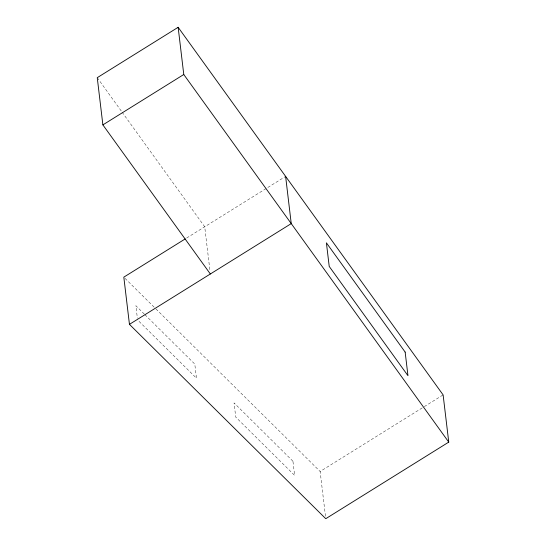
<?xml version="1.0" encoding="UTF-8"?>
<svg xmlns="http://www.w3.org/2000/svg" width="546" height="546" viewBox="0 0 546 546"><rect width="100%" height="100%" fill="white"/><g stroke="black" fill="none" stroke-linecap="round" stroke-linejoin="round"><path stroke-width="0.41" stroke-dasharray="2.73 2.05" d="M186.664 238.015L285.619 176.399M325.464 516.168L320.14 471.491L423.587 407.07M424.31 406.62L443.12 394.908M125.034 278.351L155.33 308.34M155.938 308.94L320.14 471.491M144.301 314.08L135.886 305.746L137.38 318.243M144.902 314.673L194.785 364.052L196.471 378.214L137.578 319.915M97.249 77.675L121.628 111.5M122.127 112.189L204.716 226.774L209.944 270.611M292.943 461.227L234.05 402.921L235.735 417.083L294.628 475.389L292.943 461.227"/><path stroke-width="0.82" d="M185.217 238.916L123.819 277.15L129.45 324.358L325.764 518.7L448.751 442.117L443.12 394.908L178.146 27.3L97.249 77.675L102.88 124.884L210.346 273.983M102.88 124.884L183.777 74.509L178.146 27.3M129.45 324.358L291.243 223.607L285.619 176.399M183.777 74.509L448.751 442.117M405.152 352.081L326.399 242.827L329.218 266.428L407.964 375.689L405.152 352.081"/></g></svg>
